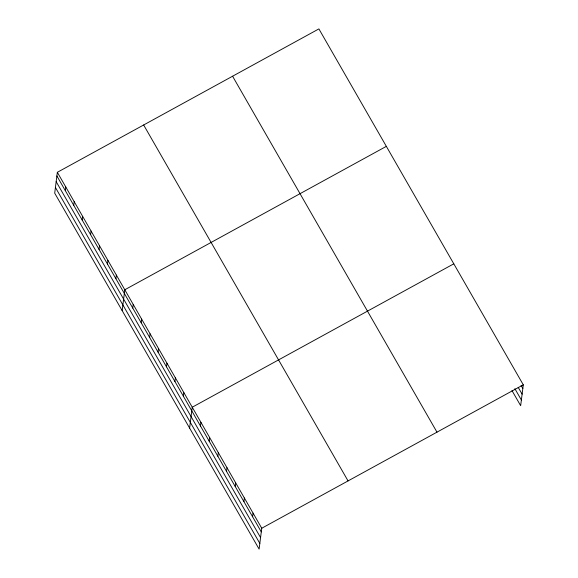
<?xml version="1.0" encoding="UTF-8"?>
<svg xmlns="http://www.w3.org/2000/svg" width="578" height="578" viewBox="0 0 578 578"><rect width="100%" height="100%" fill="white"/><g stroke="black" fill="none" stroke-linecap="round" stroke-linejoin="round"><path stroke-width="0.87" d="M57.345 172.309L54.708 193.168L259.11 549.1L261.747 528.241L57.345 172.309L318.89 28.9L523.292 384.832L520.655 405.691L511.971 390.562M65.314 190.639L65.776 186.99M73.746 205.32L74.208 201.671M82.177 220.001L82.64 216.353M90.609 234.682L91.071 231.041M99.04 249.364L99.503 245.722M107.472 264.052L107.934 260.403M115.903 278.733L116.366 275.085M122.16 310.624L124.797 289.766L386.342 146.357M132.767 308.096L133.229 304.447M141.198 322.777L141.661 319.135M149.63 337.458L150.092 333.817M158.061 352.139L158.524 348.498M166.493 366.828L166.955 363.179M174.924 381.509L175.387 377.86M183.356 396.19L183.818 392.541M189.613 428.081L192.25 407.223L453.795 263.821M200.472 426L200.934 422.352M209.164 441.13L209.619 437.481M217.848 456.252L218.311 452.61M226.533 471.381L226.995 467.732M235.224 486.51L235.679 482.861M243.909 501.639L244.371 497.99M252.593 516.761L253.056 513.12M261.747 528.241L523.292 384.832M521.096 385.454L522.83 388.481M518.206 387.354L522.115 394.16M514.861 388.669L521.37 400.012M232.58 76.224L436.982 432.163M143.655 124.985L348.057 480.918M56.882 175.958L261.285 531.89M56.167 181.637L260.562 537.569M55.43 187.482L259.825 543.421"/></g></svg>
